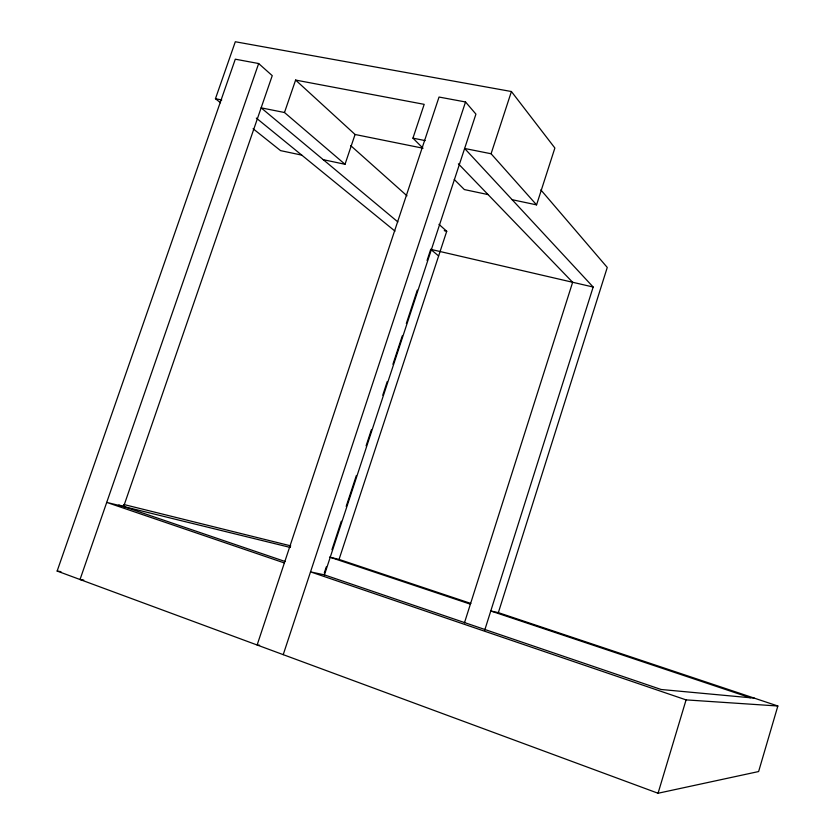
<?xml version="1.0" encoding="UTF-8"?>
<svg xmlns="http://www.w3.org/2000/svg" width="835" height="835" viewBox="0 0 835 835"><rect width="100%" height="100%" fill="white"/><g stroke="black" fill="none" stroke-linecap="round" stroke-linejoin="round"><path stroke-width="1.25" d="M750.331 697.757L490.782 610.99L498.359 612.639L777.855 706.003L758.618 771.55L658.053 793.25L57.145 571.057L235.293 59.191L258.662 63.533L272.241 75.651L123.632 506.553M658.053 793.25L686.078 699.887L777.855 706.003M484.644 630.394L593.174 287.031L464.625 148.473L491.084 153.755L536.561 204.867L554.878 148.014L511.417 91.526L235.313 41.75L215.451 98.718L220.544 102.778M498.359 612.639L607.264 267.45L540.829 189.889M464.458 622.827L572.643 282.272L458.384 163.806M491.084 153.755L511.417 91.526M324.272 573.029L326.287 566.892M331.954 549.66L341.306 521.238M346.181 506.407L356.347 475.512M366.095 445.848L371.377 429.785M382.764 395.185L387.231 381.585M392.92 364.29L402.272 335.858M406.332 323.5L417.302 290.131M427.061 260.478L430.714 249.352L593.174 287.031M686.078 699.887L310.526 571.871L324.429 574.887L475.929 114.113L465.533 101.974L439.033 97.048L257.128 645.006L259.622 645.257M330.712 557.373L339.052 559.419L446.735 231.264L438.97 224.344M283.222 654.65L465.533 101.974M423.032 148.254L412.939 138.151L424.19 104.344L295.611 80.066L284.484 112.506L345.022 164.286L355.073 134.487L295.611 80.066M258.662 63.533L80.024 579.521L83.782 580.095M754.287 698.123L661.143 689.491L324.429 574.887M57.145 571.057L60.955 571.662M215.451 98.718L221.755 99.981M284.484 112.506L261.136 107.84L397.877 221.953M412.939 138.151L425.151 140.593M355.073 134.487L422.416 148.098M301.759 155.122L280.56 150.624L253.088 128.726M323.249 159.673L345.022 164.286M488.089 194.597L464.354 189.566L454.25 179.473M512.147 199.701L536.561 204.867M444.272 230.7L446.735 231.264M290.361 547.468L106.723 502.399L284.37 562.957M123.757 504.486L290.757 545.871M339.052 559.419L470.836 603.444M329.522 557.081L470.387 604.175M118.862 504.924L285.121 561.506M256.314 118.069L394.997 231.128M430.714 249.352L438.625 255.959M350.731 145.645L406.979 195.807"/></g></svg>
